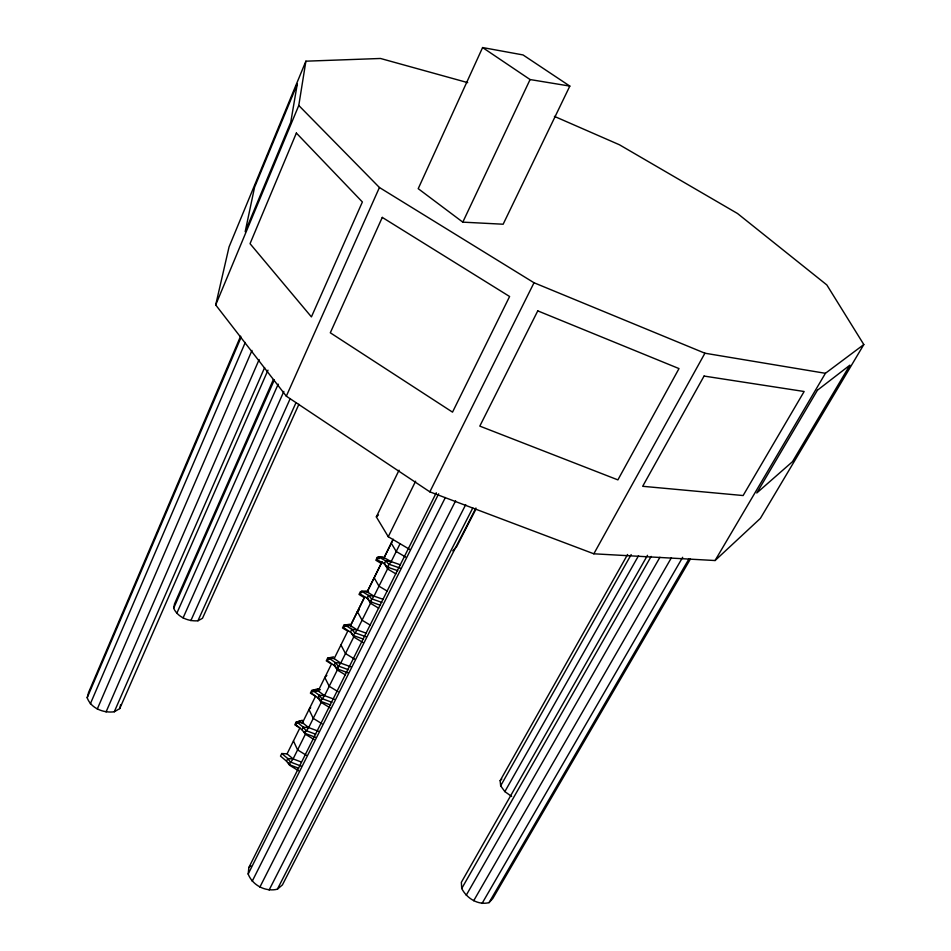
<?xml version="1.0" encoding="UTF-8"?>
<svg xmlns="http://www.w3.org/2000/svg" width="951" height="951" viewBox="0 0 951 951"><rect width="100%" height="100%" fill="white"/><g stroke="black" fill="none" stroke-linecap="round" stroke-linejoin="round"><path stroke-width="1.43" d="M475.94 508L282.411 884.905L277.383 889.197C265.65 892.109 252.502 885.345 248.175 874.04L248.865 867.49L436.283 492.773M554.409 116.379L619.446 144.778L737.5 213.499L826.823 284.931L863.817 344.559L760.372 518.39L715.069 560.531L593.84 553.803L429.84 491.845L286.322 396.175L215.699 304.938L298.78 105.478L305.889 61.185L380.495 58.475L467.702 82.63M298.911 404.294L202.48 618.305L197.951 620.777C188.464 621.55 177.73 617.282 173.653 608.224L174.532 603.873L273.377 379.544M215.699 304.938L229.06 246.903L305.889 61.185M240.615 336.167L88.574 692.471L87.183 697.737C91.011 708.447 103.635 713.238 114.286 711.776L119.731 708.602L120.658 704.632M87.183 697.737L241.09 337.272M90.357 703.811L245.263 342.467M97.287 709.018L251.991 350.42M106.06 711.942L259.136 359.561M114.286 711.776L264.616 367.633M119.731 708.602L267.98 370.153M173.653 608.224L274.316 379.913M176.767 613.383L278.203 384.133M183.067 617.936L283.862 391.396M286.322 396.175L379.425 187.502L298.78 105.478M190.842 620.646L290.21 398.6M197.951 620.777L295.999 402.689M482.597 47.55L418.214 188.667L462.804 222.142L503.15 224.222L569.827 86.089L523.026 54.932L482.597 47.55L530.087 79.551L569.827 86.089M462.804 222.142L530.087 79.551M409.822 549.5L388.258 536.721L376.334 516.88L399.051 470.198M303.488 722.938L302.228 720.264L296.082 722.189L294.798 724.805L299.886 727.931L287.071 753.858L281.781 753.525L280.509 756.093L286.513 761.18L289.056 764.58L298.602 768.218M320.321 689.689L317.741 688.869L311.714 690.474L310.395 693.136L315.542 696.287L302.477 722.701L297.176 722.296L295.88 724.924L302.038 729.833L304.629 733.221L315.673 737.37M333.551 656.868L327.631 658.151L326.288 660.862L331.495 664.024L318.181 690.949L312.855 690.485L311.536 693.16L317.86 697.903L320.511 701.267L330.568 704.976M351.05 626.828L349.659 624.26L343.858 625.199L342.491 627.969L347.757 631.155L334.181 658.591L328.832 658.056L327.489 660.79L333.991 665.343L336.69 668.684L348.149 672.856M382.837 557.131L377.274 557.357L375.859 560.246L381.232 563.444M388.258 536.721L415.611 481.218M366.218 633.176L357.219 629.954L350.491 625.603L345.13 625.009L343.763 627.791L350.444 632.153L353.19 635.458L363.496 639.155M383.134 599.332L374.04 596.122L367.122 591.974L361.737 591.308L360.346 594.137L367.217 598.31L370.022 601.591L380.448 605.276M400.407 564.823L391.182 561.625L384.085 557.678L378.676 556.941L377.25 559.83L384.311 563.788L387.188 567.034L397.744 570.707M350.491 625.603L364.328 597.632L359.014 594.434L360.405 591.617L366.087 591.011L368.679 591.986M367.122 591.974L382.183 561.53M384.085 557.678L393.227 539.205M350.871 624.902L364.673 596.978M367.312 591.653L381.779 562.398M383.752 558.415L392.953 539.799M286.513 761.18L287.796 758.589L293.11 758.922L301.277 762.013M302.038 729.833L303.345 727.194L308.683 727.598L318.323 731.2M317.86 697.903L319.191 695.205L324.553 695.668L334.3 699.27M333.991 665.343L335.358 662.597L340.731 663.132L350.883 666.817M350.444 632.153L351.822 629.36L357.219 629.954L371.556 601.127M367.217 598.31L368.619 595.457L374.04 596.122L388.65 566.725M384.311 563.788L385.761 560.876L391.182 561.625L399.979 543.936M289.056 764.58L293.11 758.922L305.39 734.208L304.189 731.676M304.629 733.221L308.683 727.598L321.2 702.409L318.716 697.392M320.511 701.267L324.553 695.668L338.342 667.935M336.69 668.684L340.731 663.132L353.736 636.968L351.763 633.283M353.19 635.458L357.219 629.954M370.022 601.591L374.04 596.122M387.188 567.034L391.182 561.625M429.84 491.845L534.022 282.756L379.425 187.502M248.175 874.04L438.661 493.807M252.205 881.232L445.353 497.528M259.885 887.093L455.624 500.82M269.121 890.017L465.717 504.636M277.383 889.197L472.79 507.977M475.607 509.748L456.623 546.718L452.735 550.831M593.84 553.803L704.917 353.213L825.42 373.303L863.817 344.559M511.638 796.439L504.85 791.601L500.654 785.823L500.155 780.664L627.601 554.481M500.654 785.823L631.167 554.611M504.85 791.601L638.549 555.705M647.512 555.313L461.354 882.314L461.722 888.496C466.644 898.208 478.008 905.483 489.028 902.642L492.749 898.576L690.414 558.998M461.722 888.496L651.173 556.394M466.228 895.248L659.923 557.286M473.681 900.74L671.43 557.702M482.05 903.45L682.675 557.298M489.028 902.642L688.881 559.069M715.069 560.531L825.42 373.303M310.704 707.71L308.98 709.541L313.259 718.385L322.032 723.782M326.847 675.4L324.814 677.54L329.212 686.289L338.092 691.698M359.371 609.674L357.386 611.671L362.069 620.207L370.236 625.116M500.155 780.664L501.807 779.083M376.334 516.88L378.474 514.966M248.865 867.49L250.921 865.814M400.526 568.258L388.626 564.133L385.761 560.876L378.676 556.941M381.874 602.423L371.437 598.738L368.619 595.457L361.737 591.308M366.183 636.825L354.58 632.665L351.822 629.36L345.13 625.009M348.244 669.647L338.057 665.938L335.358 662.597L328.832 658.056M331.911 702.29L321.842 698.569L319.191 695.205L312.855 690.485M315.613 734.208L305.937 730.582L303.345 727.194L297.176 722.296M301.265 766.149L290.34 761.989L287.796 758.589L281.781 753.525M534.022 282.756L704.917 353.213M405.792 557.155L396.234 551.485L391.253 543.187M377.274 557.357L379.425 558.641M395.878 573.869L387.556 568.912L384.061 562.956M387.247 591.118L378.985 586.185L374.159 577.768M378.7 608.2L370.486 603.279L367.086 597.228M346.521 624.962L348.613 626.222M343.858 625.199L345.962 626.471M353.736 636.968L363.02 642.579M354.711 659.162L345.486 653.563L340.945 644.921M327.631 658.151L329.712 659.412M345.344 674.889L337.308 670.003L334.752 665.034M314.591 689.701L316.635 690.949M311.714 690.474L313.771 691.734M321.2 702.409L330.021 707.817M299.066 721.155L302.858 723.485M296.082 722.189L298.127 723.438M305.39 734.208L314.115 739.593M306.281 755.249L297.592 749.887L293.455 740.948M298.519 770.762L289.877 765.412L288.712 762.845M334.181 658.591L340.731 663.132M318.181 690.949L324.553 695.668M302.477 722.701L308.683 727.598M287.071 753.858L293.11 758.922M317.741 688.869L319.049 691.496M297.235 84.235L290.756 122.227L245.18 231.711L254.547 187.335L297.235 84.235M296.367 133.057L250.042 243.67L311.417 316.897L362.379 201.969L296.367 133.057M382.278 217.399L330.306 332.791L452.521 412.14L509.605 296.51L382.278 217.399M537.767 310.87L479.803 426.107L617.888 479.886L679.002 368.584L537.767 310.87M704.061 376.061L642.674 486.294L743.123 495.542L804.142 391.503L704.061 376.061M817.408 390.231L756.782 492.987L792.48 461.687L849.897 365.16L817.408 390.231"/></g></svg>
